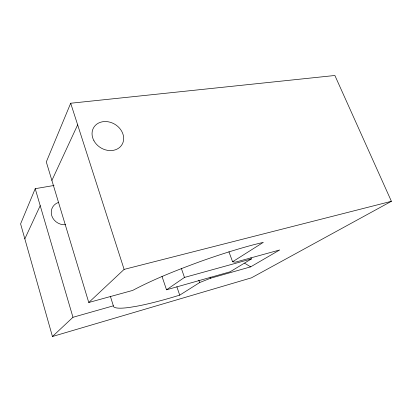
<?xml version="1.0" encoding="UTF-8"?>
<svg xmlns="http://www.w3.org/2000/svg" width="412" height="412" viewBox="0 0 412 412"><rect width="100%" height="100%" fill="white"/><g stroke="black" fill="none" stroke-linecap="round" stroke-linejoin="round"><path stroke-width="0.62" d="M54.008 185.472L35.216 188.686L20.6 223.876L52.442 336.511L251.408 277.848L391.4 201.303L334.884 75.489L70.684 103.237L46.299 161.947L88.765 302.496L132.669 290.419C154.021 279.073 176.609 270.246 199.269 261.898A98.751 12.746 -19.6 0 1 253.885 244.682L263.33 242.344L232.605 261.769L228.923 251.794M24.844 238.826L40.211 205.65M51.902 180.415L77.652 124.836L70.684 103.237M52.442 336.511L72.97 317.286L113.346 305.828L113.583 306.703A98.751 12.746 -19.6 0 0 129.739 307.383L136.655 306.24A98.751 12.746 -19.6 0 0 171.639 297.577L179.725 295.147L199.65 282.555L210.522 278.244L250.64 266.858L279.66 249.976L235.283 262.187L232.605 261.769M88.765 302.496L124.115 269.391L391.4 201.303M162.014 276.421L166.515 289.801L184.478 277.431L251.366 258.947L250.918 257.763M251.366 258.947L230.097 271.807L166.515 289.801M244.635 263.216L250.64 266.858M210.089 277.039L210.522 278.244M198.805 280.155L199.65 282.555M181.373 268.459L184.478 277.431M176.856 286.747L179.725 295.147M77.652 124.836L124.115 269.391M110.473 296.63L113.346 305.828M35.216 188.686L72.97 317.286M65.575 224.746A12.566 11.325 24.3 0 1 51.799 215.821A12.566 11.325 24.3 0 1 58.262 202.472M93.962 140.801A16.532 13.709 31.4 0 0 121.344 145.59A16.532 13.709 31.4 0 0 108.248 121.797A16.532 13.709 31.4 0 0 93.962 140.801"/></g></svg>
